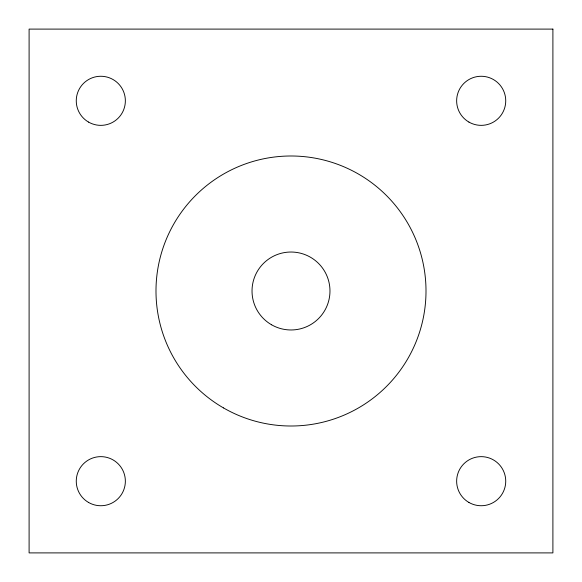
<?xml version="1.0" encoding="UTF-8"?>
<svg xmlns="http://www.w3.org/2000/svg" width="582" height="582" viewBox="0 0 582 582"><rect width="100%" height="100%" fill="white"/><g stroke="black" fill="none" stroke-linecap="round" stroke-linejoin="round"><path stroke-width="0.87" d="M552.9 29.1L29.1 29.1L29.1 552.9L552.9 552.9L552.9 29.1M223.495 407.917A135.002 135.002 0 0 0 426.002 291A135.002 135.002 0 0 0 223.495 174.083A135.002 135.002 0 0 0 223.495 407.917M271.51 324.749A38.972 38.972 0 0 0 329.972 291A38.972 38.972 0 0 0 271.51 257.251A38.972 38.972 0 0 0 271.51 324.749M88.537 122.075A24.553 24.553 0 0 0 125.363 100.81A24.553 24.553 0 0 0 88.537 79.552A24.553 24.553 0 0 0 88.537 122.075M468.917 122.075A24.553 24.553 0 0 0 505.736 100.81A24.553 24.553 0 0 0 468.917 79.552A24.553 24.553 0 0 0 468.917 122.075M468.917 502.448A24.553 24.553 0 0 0 505.736 481.19A24.553 24.553 0 0 0 468.917 459.926A24.553 24.553 0 0 0 468.917 502.448M88.537 502.448A24.553 24.553 0 0 0 125.363 481.19A24.553 24.553 0 0 0 88.537 459.926A24.553 24.553 0 0 0 88.537 502.448"/></g></svg>
